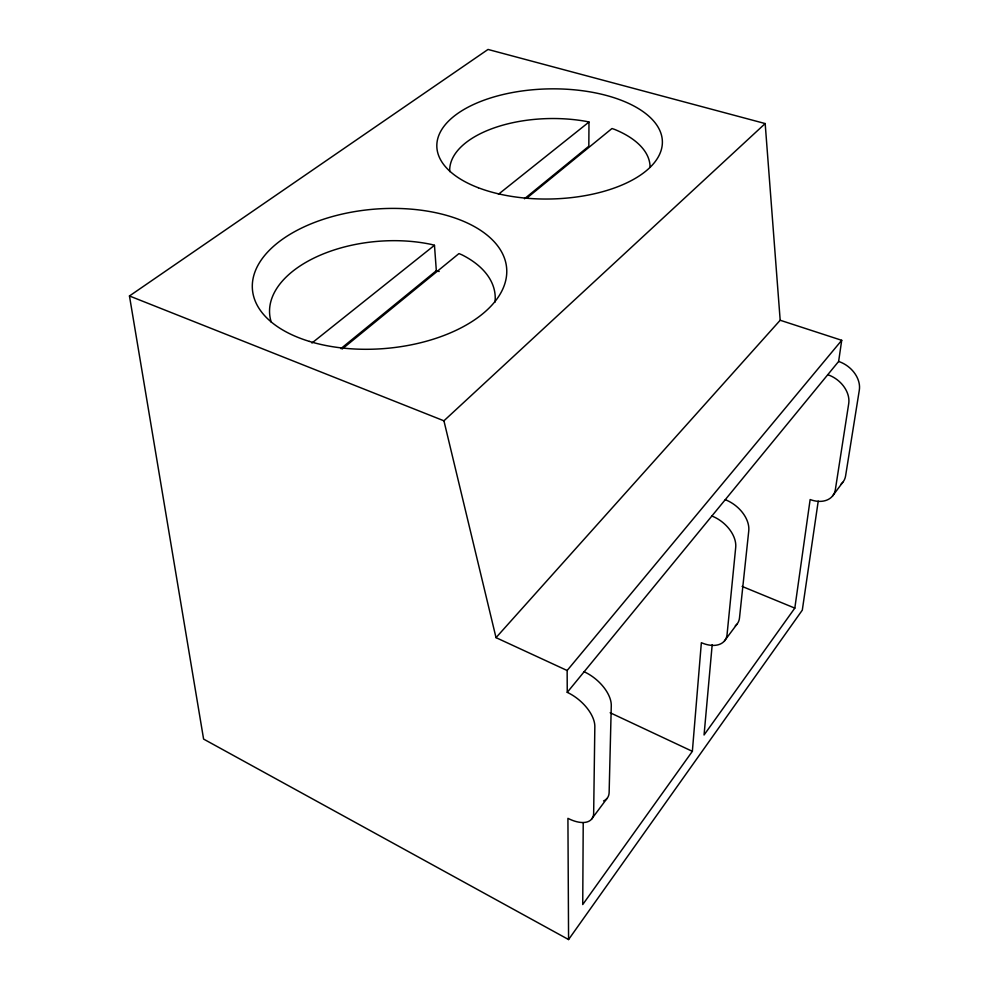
<?xml version="1.0" encoding="UTF-8"?>
<svg xmlns="http://www.w3.org/2000/svg" width="989" height="989" viewBox="0 0 989 989"><rect width="100%" height="100%" fill="white"/><g stroke="black" fill="none" stroke-linecap="round" stroke-linejoin="round"><path stroke-width="1.48" d="M583.226 822.7L582.731 904.552L692.362 751.331L701.362 642.702A27.247 17.073 37.2 0 0 727.063 634.555L735.705 547.424A28.669 19.125 38.2 0 0 711.87 516.011M449.723 171.629A100.21 50.142 -1.2 0 1 585.983 121.35L588.987 122.043L588.826 146.236L524.467 198.764M712.191 644.655L704.057 734.988L794.822 608.111L810.139 499.544A24.713 17.765 35.2 0 0 835.359 489.604L848.71 403.648A25.875 19.693 36.3 0 0 827.756 374.707M818.224 501.139L802.302 610.151L568.576 939.55L203.598 739.08L129.46 295.971L488.022 49.45L765.177 123.563L780.185 320.251L496.021 637.645L567.142 670.505L567.253 692.349A32.18 17.654 39.6 0 1 594.834 726.643L593.66 813.106A30.387 15.552 38.8 0 1 567.921 818.336L568.576 939.55M567.253 692.349L838.623 361.455L841.713 340.303L780.185 320.251M591.583 819.139L606.999 798.469M724.504 640.897L736.916 624.257M832.54 496.033L842.752 482.348M567.142 670.505L841.713 340.303M496.021 637.645L443.925 420.807L765.177 123.563M340.884 348.623L436.334 270.714L439.165 271.505M342.169 349.018L458.945 253.58L461.851 254.779A113.129 63.42 -4.9 0 1 494.982 302.164M527.112 197.862L611.968 128.521L614.725 129.46A100.21 50.142 -1.2 0 1 650.057 166.684M311.943 343.022L434.468 245.284L436.334 270.714M498.456 194.252L588.987 122.043M434.468 245.284L431.241 244.407A113.129 63.42 -4.9 0 0 314.193 257.956A113.129 63.42 -4.9 0 0 271.258 322.191M129.46 295.971L443.925 420.807M742.096 586.415L794.822 608.111M610.164 712.748L692.362 751.331M838.623 361.455A25.603 19.718 36 0 1 859.317 390.148L845.595 475.907A24.465 17.802 35 0 1 841.107 484.029M735.297 625.839A26.95 17.172 37 0 0 739.5 617.89L748.76 530.821A28.347 19.211 38 0 0 725.258 499.692M603.562 800.929A30.016 15.762 38.6 0 0 609.137 792.387L611.276 705.726A31.772 17.864 39.4 0 0 584.14 671.754M309.396 341.403A127.544 69.873 -4.8 0 0 506.553 275.56A127.544 69.873 -4.8 0 0 322.711 219.509A127.544 69.873 -4.8 0 0 309.396 341.403M478.33 187.749A112.783 55.05 -1.2 0 0 660.924 150.983A112.783 55.05 -1.2 0 0 509.558 93.102A112.783 55.05 -1.2 0 0 478.33 187.749"/></g></svg>
